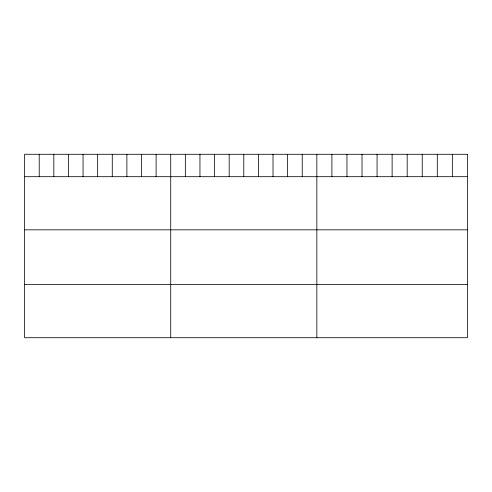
<?xml version="1.0" encoding="UTF-8"?>
<svg xmlns="http://www.w3.org/2000/svg" width="492" height="492" viewBox="0 0 492 492"><rect width="100%" height="100%" fill="white"/><g stroke="black" fill="none" stroke-linecap="round" stroke-linejoin="round"><path stroke-width="0.74" d="M24.6 176.69L467.4 176.69M24.6 229.825L467.4 229.825M24.6 284.573L467.4 284.573M452.345 154.285L452.345 176.69M437.29 154.285L437.29 176.69M422.234 154.285L422.234 176.69M407.179 154.285L407.179 176.69M392.124 154.285L392.124 176.69M377.069 154.285L377.069 176.69M362.014 154.285L362.014 176.69M346.958 154.285L346.958 176.69M331.903 154.285L331.903 176.69M316.848 154.285L316.848 337.715M302.236 154.285L302.236 176.69M287.623 154.285L287.623 176.69M273.011 154.285L273.011 176.69M258.398 154.285L258.398 176.69M243.786 154.285L243.786 176.69M229.174 154.285L229.174 176.69M214.561 154.285L214.561 176.69M199.949 154.285L199.949 176.69M185.336 154.285L185.336 176.69M170.724 154.285L170.724 337.715M156.112 154.285L156.112 176.69M141.499 154.285L141.499 176.69M126.887 154.285L126.887 176.69M112.274 154.285L112.274 176.69M97.662 154.285L97.662 176.69M83.05 154.285L83.05 176.69M68.437 154.285L68.437 176.69M53.825 154.285L53.825 176.69M39.212 154.285L39.212 176.69M467.4 154.285L24.6 154.285L24.6 337.715L467.4 337.715L467.4 154.285"/></g></svg>
